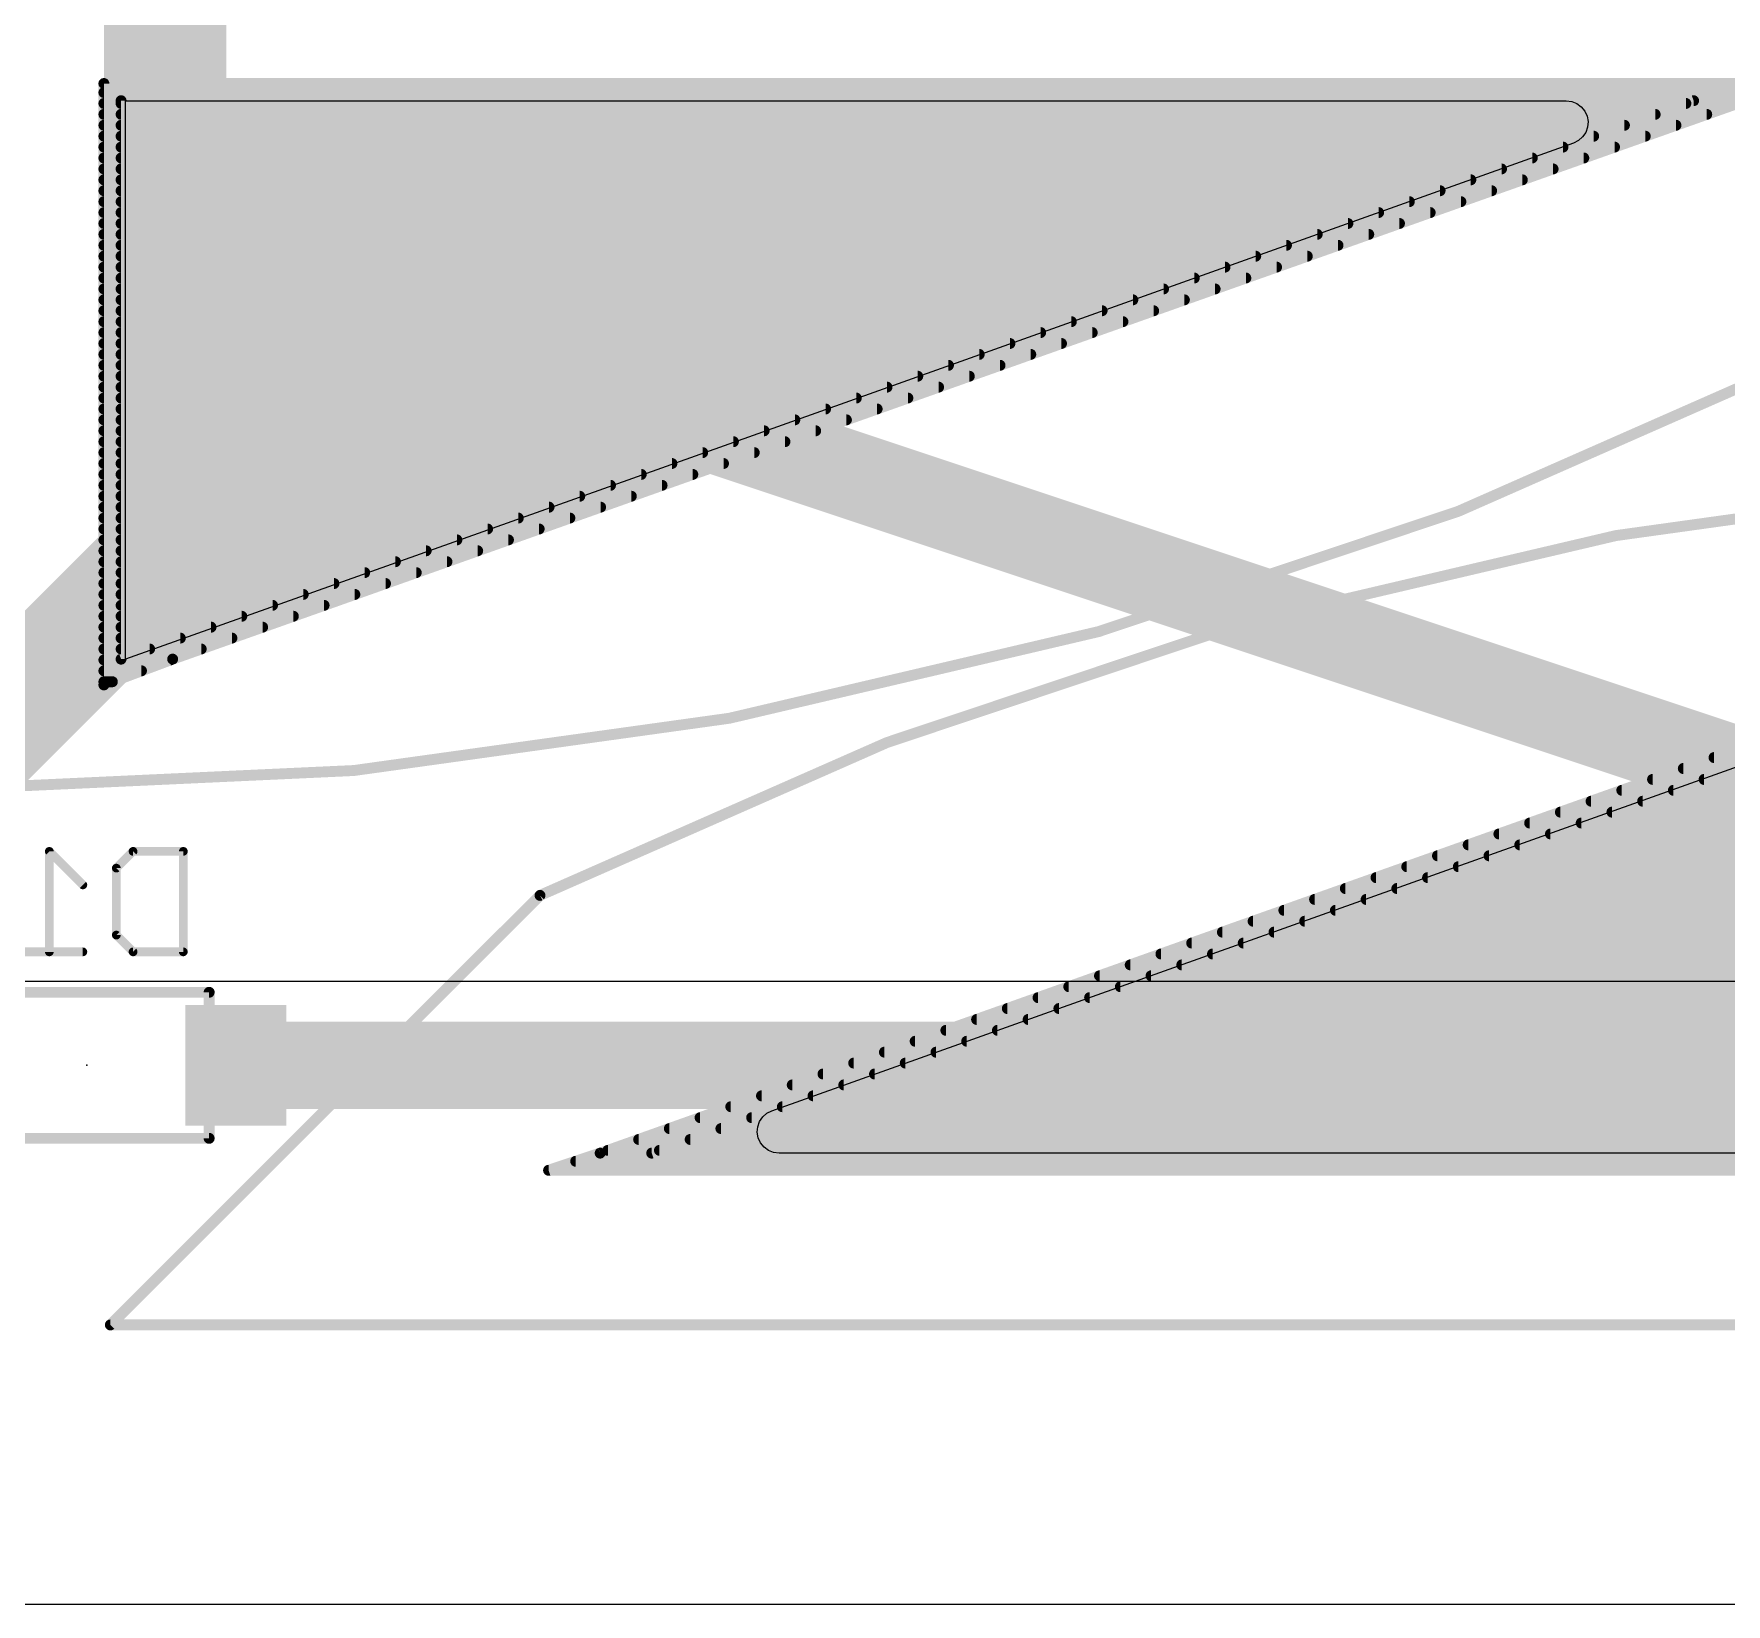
# Model space of a CAD drawing. Extents: x 0 to 82, y 0 to 110.
# Drawn here: x 43.68 to 63.38, y 0 to 18.28 of the extents above; entities that cross this region are included whole.
import ezdxf

# ---------------------------------------------------------------- set-up
doc = ezdxf.new("R2010")
doc.units = 0
for name, color, linetype in [('1', 22, 'CONTINUOUS'), ('16', 175, 'CONTINUOUS'), ('18', 82, 'CONTINUOUS'), ('19', 53, 'CONTINUOUS'), ('20', 7, 'CONTINUOUS'), ('21', 253, 'CONTINUOUS'), ('22', 253, 'CONTINUOUS'), ('24', 7, 'CONTINUOUS'), ('26', 253, 'CONTINUOUS'), ('29', 253, 'CONTINUOUS'), ('30', 253, 'CONTINUOUS'), ('31', 253, 'CONTINUOUS'), ('32', 253, 'CONTINUOUS')]:
    doc.layers.add(name, color=color, linetype=linetype)

# ---------------------------------------------------------------- blocks, each defined once
blk = doc.blocks.new('RECT')
blk.add_solid([(-0.5, -0.5), (0.5, -0.5), (-0.5, 0.5), (0.5, 0.5)])
blk = doc.blocks.new('ROUNDV')
at = {"const_width": 0.5}
blk.add_lwpolyline([(0, -0.25, 1), (0, 0.25, 1), (0, -0.25)], format="xyb", dxfattribs=at)

msp = doc.modelspace()

# ---------------------------------------------------------------- linework, layer by layer
at = {"layer": '1'}
for p, q in [((44.75, 17.5), (61.5172, 17.5)), ((44.75, 11), (44.75, 17.5)), ((61.5172, 17.5), (61.5812, 17.4918)), ((61.5812, 17.4918), (61.641, 17.4677)), ((61.641, 17.4677), (61.6929, 17.4294)), ((61.6929, 17.4294), (61.7335, 17.3791)), ((61.7335, 17.3791), (61.76, 17.3203)), ((61.7654, 17.1924), (61.7439, 17.1316)), ((61.76, 17.3203), (61.7709, 17.2567)), ((61.7709, 17.2567), (61.7654, 17.1924)), ((61.6017, 17.0065), (44.75, 11)), ((61.6593, 17.0355), (61.6017, 17.0065)), ((61.7078, 17.0781), (61.6593, 17.0355)), ((61.7439, 17.1316), (61.7078, 17.0781)), ((52.2733, 5.7435), (69.125, 11.75)), ((52.1672, 5.6719), (52.2157, 5.7145)), ((52.2157, 5.7145), (52.2733, 5.7435)), ((52.1041, 5.4933), (52.1096, 5.5576)), ((52.1096, 5.5576), (52.1311, 5.6184)), ((52.1311, 5.6184), (52.1672, 5.6719)), ((52.115, 5.4297), (52.1041, 5.4933)), ((52.1415, 5.3709), (52.115, 5.4297)), ((52.1821, 5.3206), (52.1415, 5.3709)), ((52.234, 5.2823), (52.1821, 5.3206)), ((52.2938, 5.2582), (52.234, 5.2823)), ((52.3578, 5.25), (52.2938, 5.2582)), ((69.125, 5.25), (52.3578, 5.25))]:
    msp.add_line(p, q, dxfattribs=at)
at = {"layer": '1', "const_width": 1.016}
for points in [[(45.6, 14.4), (49.5, 14.375)], [(60.452, 6.604), (66.529, 6.604)]]:
    msp.add_lwpolyline(points, dxfattribs=at)
at = {"layer": '1', "const_width": 0.508}
for points in [[(45.6016, 14.654, 1), (45.5984, 14.146)], [(49.4984, 14.121, 1), (49.5016, 14.629)], [(60.452, 6.858, 1), (60.452, 6.35)]]:
    msp.add_lwpolyline(points, format="xyb", dxfattribs=at)
at = {"layer": '16'}
for points, const_width in [([(45.212, 41.656), (45.212, 12.192)], 1.4224), ([(45.212, 12.192), (45.212, 41.656)], 1.016), ([(49.5, 14.375), (72.375, 6.75)], 1.016), ([(45.212, 12.192), (42.672, 9.652)], 1.4224), ([(42.672, 9.652), (45.212, 12.192)], 1.016), ([(60.12, 6.272), (60.452, 6.604)], 1.016), ([(46.035, 6.272), (60.12, 6.272)], 1.016)]:
    msp.add_lwpolyline(points, dxfattribs=dict(at, const_width=const_width))
for points, const_width in [([(49.5803, 14.616, 1), (49.4197, 14.134)], 0.508), ([(45.4634, 11.9406, 1), (44.9606, 12.4434)], 0.7112), ([(45.3916, 12.0124, 1), (45.0324, 12.3716)], 0.508), ([(44.8564, 12.192, 1), (45.5676, 12.192)], 0.7112), ([(44.958, 12.192, 1), (45.466, 12.192)], 0.508), ([(60.6316, 6.4244, 1), (60.2724, 6.7836)], 0.508), ([(46.035, 6.526, 1), (46.035, 6.018)], 0.508), ([(59.9404, 6.4516, 1), (60.2996, 6.0924)], 0.508), ([(60.12, 6.018, 1), (60.12, 6.526)], 0.508)]:
    msp.add_lwpolyline(points, format="xyb", dxfattribs=dict(at, const_width=const_width))
at = {"layer": '19'}
msp.add_line((5.56, 7.2525), (76.56, 7.2525), dxfattribs=at)
at = {"layer": '20'}
msp.add_line((0, 0), (82, 0), dxfattribs=at)
at = {"layer": '21'}
for points, const_width in [([(43, 9.5, 0.1158), (64.3, 14.5)], 0.127), ([(70.875, 13.25, 0.1158), (49.575, 8.25)], 0.127), ([(49.5609, 8.2784, 1), (49.5891, 8.2216)], 0.0635), ([(49.5975, 8.2275, 1), (49.5525, 8.2725)], 0.0635), ([(44.5525, 3.2725, 1), (44.5975, 3.2275)], 0.0635), ([(44.575, 3.2818, 1), (44.575, 3.2182)], 0.0635)]:
    msp.add_lwpolyline(points, format="xyb", dxfattribs=dict(at, const_width=const_width))
at = {"layer": '21', "const_width": 0.127}
for points in [[(49.575, 8.25), (44.575, 3.25)], [(44.575, 3.25), (70.875, 3.25)]]:
    msp.add_lwpolyline(points, dxfattribs=at)
at = {"layer": '22', "const_width": 0.127}
for points in [[(45.725, 7.122), (42.875, 7.122)], [(45.725, 5.422), (45.725, 7.122)], [(42.875, 5.422), (45.725, 5.422)]]:
    msp.add_lwpolyline(points, dxfattribs=at)
at = {"layer": '22', "const_width": 0.0635}
for points in [[(45.7568, 7.122, 1), (45.6932, 7.122)], [(45.725, 7.0903, 1), (45.725, 7.1538)], [(45.6932, 5.422, 1), (45.7568, 5.422)], [(45.725, 5.3903, 1), (45.725, 5.4538)]]:
    msp.add_lwpolyline(points, format="xyb", dxfattribs=at)
at = {"layer": '24'}
msp.add_point((44.3, 6.272), dxfattribs=at)
at = {"layer": '26', "const_width": 0.0508}
for points in [[(43.883, 8.7802, 1), (43.847, 8.7442)], [(43.8904, 8.7622, 1), (43.8396, 8.7622)], [(44.8395, 8.7876, 1), (44.8395, 8.7368)], [(44.8575, 8.7442, 1), (44.8215, 8.7802)], [(45.4496, 8.7622, 1), (45.3988, 8.7622)], [(45.4242, 8.7368, 1), (45.4242, 8.7876)], [(44.6266, 8.5853, 1), (44.6626, 8.5493)], [(44.67, 8.5673, 1), (44.6192, 8.5673)], [(44.2368, 8.3544, 1), (44.2728, 8.3904)], [(44.6626, 7.8057, 1), (44.6266, 7.7697)], [(44.6192, 7.7877, 1), (44.67, 7.7877)], [(43.8396, 7.5928, 1), (43.8904, 7.5928)], [(44.2548, 7.5674, 1), (44.2548, 7.6182)], [(44.8395, 7.6182, 1), (44.8395, 7.5674)], [(44.8215, 7.5748, 1), (44.8575, 7.6108)], [(45.3988, 7.5928, 1), (45.4496, 7.5928)], [(45.4242, 7.5674, 1), (45.4242, 7.6182)]]:
    msp.add_lwpolyline(points, format="xyb", dxfattribs=at)
at = {"layer": '26', "const_width": 0.1016}
for points in [[(44.2548, 8.3724), (43.865, 8.7622)], [(43.865, 8.7622), (43.865, 7.5928)], [(44.6446, 8.5673), (44.8395, 8.7622)], [(44.8395, 8.7622), (45.4242, 8.7622)], [(45.4242, 8.7622), (45.4242, 7.5928)], [(44.6446, 7.7877), (44.6446, 8.5673)], [(44.8395, 7.5928), (44.6446, 7.7877)], [(44.2548, 7.5928), (43.4752, 7.5928)], [(45.4242, 7.5928), (44.8395, 7.5928)]]:
    msp.add_lwpolyline(points, dxfattribs=at)
at = {"layer": '29', "const_width": 0.127}
for points in [[(44.5, 17.7), (44.5, 10.7)], [(64.2, 17.7), (44.5, 17.7)], [(63.885, 17.595), (44.5, 17.595)], [(63.5099, 17.468), (44.5, 17.468)], [(45.3, 11), (63.6, 17.5)], [(63.1524, 17.341), (44.5, 17.341)], [(62.7948, 17.214), (44.5, 17.214)], [(62.4372, 17.087), (44.5, 17.087)], [(62.0797, 16.96), (44.5, 16.96)], [(61.7221, 16.833), (44.5, 16.833)], [(61.3646, 16.706), (44.5, 16.706)], [(61.007, 16.579), (44.5, 16.579)], [(60.6495, 16.452), (44.5, 16.452)], [(60.2919, 16.325), (44.5, 16.325)], [(59.9344, 16.198), (44.5, 16.198)], [(59.5768, 16.071), (44.5, 16.071)], [(59.2193, 15.944), (44.5, 15.944)], [(58.8617, 15.817), (44.5, 15.817)], [(58.5042, 15.69), (44.5, 15.69)], [(58.1466, 15.563), (44.5, 15.563)], [(57.789, 15.436), (44.5, 15.436)], [(57.4315, 15.309), (44.5, 15.309)], [(57.0739, 15.182), (44.5, 15.182)], [(56.7164, 15.055), (44.5, 15.055)], [(56.3588, 14.928), (44.5, 14.928)], [(56.0013, 14.801), (44.5, 14.801)], [(55.6437, 14.674), (44.5, 14.674)], [(55.2862, 14.547), (44.5, 14.547)], [(54.9286, 14.42), (44.5, 14.42)], [(54.5711, 14.293), (44.5, 14.293)], [(54.2135, 14.166), (44.5, 14.166)], [(53.856, 14.039), (44.5, 14.039)], [(53.4984, 13.912), (44.5, 13.912)], [(53.1408, 13.785), (44.5, 13.785)], [(52.7833, 13.658), (44.5, 13.658)], [(52.4257, 13.531), (44.5, 13.531)], [(52.0682, 13.404), (44.5, 13.404)], [(51.7106, 13.277), (44.5, 13.277)], [(51.3531, 13.15), (44.5, 13.15)], [(50.9955, 13.023), (44.5, 13.023)], [(50.638, 12.896), (44.5, 12.896)], [(50.2804, 12.769), (44.5, 12.769)], [(49.9229, 12.642), (44.5, 12.642)], [(49.5653, 12.515), (44.5, 12.515)], [(49.2078, 12.388), (44.5, 12.388)], [(48.8502, 12.261), (44.5, 12.261)], [(48.4926, 12.134), (44.5, 12.134)], [(48.1351, 12.007), (44.5, 12.007)], [(47.7775, 11.88), (44.5, 11.88)], [(47.42, 11.753), (44.5, 11.753)], [(47.0624, 11.626), (44.5, 11.626)], [(68.575, 11.75), (50.275, 5.25)], [(46.7049, 11.499), (44.5, 11.499)], [(46.3473, 11.372), (44.5, 11.372)], [(45.9898, 11.245), (44.5, 11.245)], [(45.6322, 11.118), (44.5, 11.118)], [(44.5, 10.7), (45.3, 11)], [(45.276, 10.991), (44.5, 10.991)], [(44.9373, 10.864), (44.5, 10.864)], [(44.5987, 10.737), (44.5, 10.737)], [(63.237, 9.854), (69.375, 9.854)], [(62.5219, 9.6), (69.375, 9.6)], [(62.8795, 9.727), (69.375, 9.727)], [(62.1644, 9.473), (69.375, 9.473)], [(61.4493, 9.219), (69.375, 9.219)], [(61.8068, 9.346), (69.375, 9.346)], [(61.0917, 9.092), (69.375, 9.092)], [(60.3766, 8.838), (69.375, 8.838)], [(60.7342, 8.965), (69.375, 8.965)], [(60.019, 8.711), (69.375, 8.711)], [(59.3039, 8.457), (69.375, 8.457)], [(59.6615, 8.584), (69.375, 8.584)], [(58.9464, 8.33), (69.375, 8.33)], [(58.2313, 8.076), (69.375, 8.076)], [(58.5888, 8.203), (69.375, 8.203)], [(57.5162, 7.822), (69.375, 7.822)], [(57.8737, 7.949), (69.375, 7.949)], [(57.1586, 7.695), (69.375, 7.695)], [(56.4435, 7.441), (69.375, 7.441)], [(56.8011, 7.568), (69.375, 7.568)], [(56.086, 7.314), (69.375, 7.314)], [(55.3708, 7.06), (69.375, 7.06)], [(55.7284, 7.187), (69.375, 7.187)], [(55.0133, 6.933), (69.375, 6.933)], [(54.2982, 6.679), (69.375, 6.679)], [(54.6557, 6.806), (69.375, 6.806)], [(53.9406, 6.552), (69.375, 6.552)], [(53.2255, 6.298), (69.375, 6.298)], [(53.5831, 6.425), (69.375, 6.425)], [(52.5104, 6.044), (69.375, 6.044)], [(52.868, 6.171), (69.375, 6.171)], [(52.1529, 5.917), (69.375, 5.917)], [(51.4378, 5.663), (69.375, 5.663)], [(51.7953, 5.79), (69.375, 5.79)], [(51.0802, 5.536), (69.375, 5.536)], [(50.3651, 5.282), (69.375, 5.282)], [(50.7226, 5.409), (69.375, 5.409)], [(50.275, 5.25), (49.675, 5.05)], [(49.99, 5.155), (69.375, 5.155)], [(49.675, 5.05), (69.375, 5.05)]]:
    msp.add_lwpolyline(points, dxfattribs=at)
at = {"layer": '29', "const_width": 0.0635}
for points in [[(44.5318, 17.7, 1), (44.4682, 17.7)], [(44.5, 17.7317, 1), (44.5, 17.6683)], [(44.5, 17.6268, 1), (44.5, 17.5633)], [(44.5, 17.4997, 1), (44.5, 17.4363)], [(44.5, 17.3727, 1), (44.5, 17.3093)], [(63.1524, 17.3093, 1), (63.1524, 17.3727)], [(44.5, 17.2458, 1), (44.5, 17.1823)], [(44.5, 17.1187, 1), (44.5, 17.0553)], [(62.4372, 17.0553, 1), (62.4372, 17.1187)], [(62.7948, 17.1823, 1), (62.7948, 17.2458)], [(44.5, 16.9917, 1), (44.5, 16.9283)], [(62.0797, 16.9283, 1), (62.0797, 16.9917)], [(44.5, 16.8648, 1), (44.5, 16.8013)], [(44.5, 16.7377, 1), (44.5, 16.6743)], [(61.3646, 16.6743, 1), (61.3646, 16.7377)], [(61.7221, 16.8013, 1), (61.7221, 16.8648)], [(44.5, 16.6107, 1), (44.5, 16.5473)], [(61.007, 16.5473, 1), (61.007, 16.6107)], [(44.5, 16.4838, 1), (44.5, 16.4203)], [(44.5, 16.3567, 1), (44.5, 16.2933)], [(60.2919, 16.2933, 1), (60.2919, 16.3567)], [(60.6495, 16.4203, 1), (60.6495, 16.4838)], [(44.5, 16.2297, 1), (44.5, 16.1663)], [(59.9344, 16.1663, 1), (59.9344, 16.2297)], [(44.5, 16.1028, 1), (44.5, 16.0393)], [(44.5, 15.9758, 1), (44.5, 15.9123)], [(59.2193, 15.9123, 1), (59.2193, 15.9758)], [(59.5768, 16.0393, 1), (59.5768, 16.1028)], [(44.5, 15.8488, 1), (44.5, 15.7852)], [(58.8617, 15.7852, 1), (58.8617, 15.8488)], [(44.5, 15.7218, 1), (44.5, 15.6583)], [(44.5, 15.5948, 1), (44.5, 15.5312)], [(58.1466, 15.5312, 1), (58.1466, 15.5948)], [(58.5042, 15.6583, 1), (58.5042, 15.7218)], [(44.5, 15.4678, 1), (44.5, 15.4042)], [(44.5, 15.3408, 1), (44.5, 15.2773)], [(57.4315, 15.2773, 1), (57.4315, 15.3408)], [(57.789, 15.4042, 1), (57.789, 15.4678)], [(44.5, 15.2138, 1), (44.5, 15.1502)], [(57.0739, 15.1502, 1), (57.0739, 15.2138)], [(44.5, 15.0868, 1), (44.5, 15.0233)], [(44.5, 14.9598, 1), (44.5, 14.8963)], [(56.3588, 14.8963, 1), (56.3588, 14.9598)], [(56.7164, 15.0233, 1), (56.7164, 15.0868)], [(44.5, 14.8328, 1), (44.5, 14.7692)], [(56.0013, 14.7692, 1), (56.0013, 14.8328)], [(44.5, 14.7058, 1), (44.5, 14.6423)], [(44.5, 14.5788, 1), (44.5, 14.5152)], [(55.2862, 14.5152, 1), (55.2862, 14.5788)], [(55.6437, 14.6423, 1), (55.6437, 14.7058)], [(44.5, 14.4518, 1), (44.5, 14.3882)], [(54.9286, 14.3882, 1), (54.9286, 14.4518)], [(44.5, 14.1978, 1), (44.5, 14.1342)], [(44.5, 14.3248, 1), (44.5, 14.2613)], [(54.2135, 14.1342, 1), (54.2135, 14.1978)], [(54.5711, 14.2613, 1), (54.5711, 14.3248)], [(44.5, 14.0708, 1), (44.5, 14.0073)], [(53.856, 14.0073, 1), (53.856, 14.0708)], [(44.5, 13.8168, 1), (44.5, 13.7532)], [(44.5, 13.9438, 1), (44.5, 13.8803)], [(53.1408, 13.7532, 1), (53.1408, 13.8168)], [(53.4984, 13.8803, 1), (53.4984, 13.9438)], [(44.5, 13.6898, 1), (44.5, 13.6263)], [(44.5, 13.5628, 1), (44.5, 13.4992)], [(52.4257, 13.4992, 1), (52.4257, 13.5628)], [(52.7833, 13.6263, 1), (52.7833, 13.6898)], [(44.5, 13.4358, 1), (44.5, 13.3722)], [(52.0682, 13.3722, 1), (52.0682, 13.4358)], [(44.5, 13.1818, 1), (44.5, 13.1182)], [(44.5, 13.3088, 1), (44.5, 13.2453)], [(51.3531, 13.1182, 1), (51.3531, 13.1818)], [(51.7106, 13.2453, 1), (51.7106, 13.3088)], [(44.5, 13.0548, 1), (44.5, 12.9913)], [(50.9955, 12.9913, 1), (50.9955, 13.0548)], [(44.5, 12.8008, 1), (44.5, 12.7372)], [(44.5, 12.9278, 1), (44.5, 12.8643)], [(50.2804, 12.7372, 1), (50.2804, 12.8008)], [(50.638, 12.8643, 1), (50.638, 12.9278)], [(44.5, 12.6738, 1), (44.5, 12.6103)], [(49.9229, 12.6103, 1), (49.9229, 12.6738)], [(44.5, 12.4198, 1), (44.5, 12.3562)], [(44.5, 12.5468, 1), (44.5, 12.4832)], [(49.2078, 12.3562, 1), (49.2078, 12.4198)], [(49.5653, 12.4832, 1), (49.5653, 12.5468)], [(44.5, 12.2928, 1), (44.5, 12.2293)], [(48.8502, 12.2293, 1), (48.8502, 12.2928)], [(44.5, 12.1658, 1), (44.5, 12.1022)], [(44.5, 12.0388, 1), (44.5, 11.9753)], [(48.1351, 11.9753, 1), (48.1351, 12.0388)], [(48.4926, 12.1022, 1), (48.4926, 12.1658)], [(44.5, 11.7848, 1), (44.5, 11.7212)], [(44.5, 11.9118, 1), (44.5, 11.8483)], [(47.42, 11.7212, 1), (47.42, 11.7848)], [(47.7775, 11.8483, 1), (47.7775, 11.9118)], [(44.5, 11.6578, 1), (44.5, 11.5943)], [(47.0624, 11.5943, 1), (47.0624, 11.6578)], [(44.5, 11.4038, 1), (44.5, 11.3402)], [(44.5, 11.5308, 1), (44.5, 11.4672)], [(46.3473, 11.3402, 1), (46.3473, 11.4038)], [(46.7049, 11.4672, 1), (46.7049, 11.5308)], [(44.5, 11.2768, 1), (44.5, 11.2133)], [(45.9898, 11.2133, 1), (45.9898, 11.2768)], [(44.5, 11.1498, 1), (44.5, 11.0862)], [(44.5, 11.0228, 1), (44.5, 10.9592)], [(45.2894, 11.0299, 1), (45.3106, 10.9701)], [(45.276, 10.9592, 1), (45.276, 11.0228)], [(45.3111, 10.9703, 1), (45.2889, 11.0297)], [(45.6322, 11.0862, 1), (45.6322, 11.1498)], [(44.5, 10.8958, 1), (44.5, 10.8323)], [(44.9373, 10.8323, 1), (44.9373, 10.8958)], [(44.5, 10.7688, 1), (44.5, 10.7052)], [(44.4889, 10.7297, 1), (44.5111, 10.6703)], [(44.4682, 10.7, 1), (44.5318, 10.7)], [(44.5987, 10.7052, 1), (44.5987, 10.7688)], [(63.237, 9.8858, 1), (63.237, 9.8223)], [(62.5219, 9.6318, 1), (62.5219, 9.5682)], [(62.8795, 9.7588, 1), (62.8795, 9.6952)], [(62.1644, 9.5048, 1), (62.1644, 9.4413)], [(61.4493, 9.2508, 1), (61.4493, 9.1873)], [(61.8068, 9.3778, 1), (61.8068, 9.3142)], [(61.0917, 9.1238, 1), (61.0917, 9.0602)], [(60.3766, 8.8698, 1), (60.3766, 8.8063)], [(60.7342, 8.9968, 1), (60.7342, 8.9332)], [(60.019, 8.7428, 1), (60.019, 8.6792)], [(59.3039, 8.4888, 1), (59.3039, 8.4253)], [(59.6615, 8.6158, 1), (59.6615, 8.5522)], [(58.9464, 8.3618, 1), (58.9464, 8.2982)], [(58.2313, 8.1078, 1), (58.2313, 8.0442)], [(58.5888, 8.2348, 1), (58.5888, 8.1713)], [(57.5162, 7.8537, 1), (57.5162, 7.7903)], [(57.8737, 7.9808, 1), (57.8737, 7.9173)], [(57.1586, 7.7268, 1), (57.1586, 7.6633)], [(56.4435, 7.4728, 1), (56.4435, 7.4093)], [(56.8011, 7.5998, 1), (56.8011, 7.5363)], [(56.086, 7.3457, 1), (56.086, 7.2823)], [(55.3708, 7.0918, 1), (55.3708, 7.0283)], [(55.7284, 7.2188, 1), (55.7284, 7.1553)], [(55.0133, 6.9648, 1), (55.0133, 6.9013)], [(54.2982, 6.7107, 1), (54.2982, 6.6473)], [(54.6557, 6.8377, 1), (54.6557, 6.7743)], [(53.9406, 6.5838, 1), (53.9406, 6.5203)], [(53.2255, 6.3297, 1), (53.2255, 6.2663)], [(53.5831, 6.4568, 1), (53.5831, 6.3933)], [(52.5104, 6.0758, 1), (52.5104, 6.0123)], [(52.868, 6.2027, 1), (52.868, 6.1393)], [(52.1529, 5.9488, 1), (52.1529, 5.8853)], [(51.4378, 5.6947, 1), (51.4378, 5.6313)], [(51.7953, 5.8217, 1), (51.7953, 5.7583)], [(51.0802, 5.5678, 1), (51.0802, 5.5043)], [(50.3651, 5.3137, 1), (50.3651, 5.2503)], [(50.7226, 5.4408, 1), (50.7226, 5.3773)], [(49.99, 5.1867, 1), (49.99, 5.1233)], [(50.2644, 5.2799, 1), (50.2856, 5.2201)], [(50.285, 5.2199, 1), (50.265, 5.2801)], [(49.675, 5.0817, 1), (49.675, 5.0183)], [(49.665, 5.0801, 1), (49.685, 5.0199)]]:
    msp.add_lwpolyline(points, format="xyb", dxfattribs=at)
at = {"layer": '31', "const_width": 0.127}
for points in [[(44.7, 17.5), (44.7, 11)], [(44.7, 11), (63, 17.5)], [(63, 17.5), (44.7, 17.5)], [(62.9099, 17.468), (44.7, 17.468)], [(62.5524, 17.341), (44.7, 17.341)], [(62.1948, 17.214), (44.7, 17.214)], [(61.8372, 17.087), (44.7, 17.087)], [(61.4797, 16.96), (44.7, 16.96)], [(61.1221, 16.833), (44.7, 16.833)], [(60.7646, 16.706), (44.7, 16.706)], [(60.407, 16.579), (44.7, 16.579)], [(60.0495, 16.452), (44.7, 16.452)], [(59.6919, 16.325), (44.7, 16.325)], [(59.3344, 16.198), (44.7, 16.198)], [(58.9768, 16.071), (44.7, 16.071)], [(58.6193, 15.944), (44.7, 15.944)], [(58.2617, 15.817), (44.7, 15.817)], [(57.9042, 15.69), (44.7, 15.69)], [(57.5466, 15.563), (44.7, 15.563)], [(57.189, 15.436), (44.7, 15.436)], [(56.8315, 15.309), (44.7, 15.309)], [(56.4739, 15.182), (44.7, 15.182)], [(56.1164, 15.055), (44.7, 15.055)], [(55.7588, 14.928), (44.7, 14.928)], [(55.4013, 14.801), (44.7, 14.801)], [(55.0437, 14.674), (44.7, 14.674)], [(54.6862, 14.547), (44.7, 14.547)], [(54.3286, 14.42), (44.7, 14.42)], [(53.9711, 14.293), (44.7, 14.293)], [(53.6135, 14.166), (44.7, 14.166)], [(53.256, 14.039), (44.7, 14.039)], [(52.8984, 13.912), (44.7, 13.912)], [(52.5408, 13.785), (44.7, 13.785)], [(52.1833, 13.658), (44.7, 13.658)], [(51.8257, 13.531), (44.7, 13.531)], [(51.4682, 13.404), (44.7, 13.404)], [(51.1106, 13.277), (44.7, 13.277)], [(50.7531, 13.15), (44.7, 13.15)], [(50.3955, 13.023), (44.7, 13.023)], [(50.038, 12.896), (44.7, 12.896)], [(49.6804, 12.769), (44.7, 12.769)], [(49.3229, 12.642), (44.7, 12.642)], [(48.9653, 12.515), (44.7, 12.515)], [(48.6078, 12.388), (44.7, 12.388)], [(48.2502, 12.261), (44.7, 12.261)], [(47.8926, 12.134), (44.7, 12.134)], [(47.5351, 12.007), (44.7, 12.007)], [(47.1775, 11.88), (44.7, 11.88)], [(46.82, 11.753), (44.7, 11.753)], [(46.4624, 11.626), (44.7, 11.626)], [(69.175, 11.75), (50.875, 5.25)], [(46.1049, 11.499), (44.7, 11.499)], [(45.7473, 11.372), (44.7, 11.372)], [(45.3898, 11.245), (44.7, 11.245)], [(45.0322, 11.118), (44.7, 11.118)], [(63.1219, 9.6), (69.175, 9.6)], [(62.7644, 9.473), (69.175, 9.473)], [(62.0493, 9.219), (69.175, 9.219)], [(62.4068, 9.346), (69.175, 9.346)], [(61.6917, 9.092), (69.175, 9.092)], [(60.9766, 8.838), (69.175, 8.838)], [(61.3342, 8.965), (69.175, 8.965)], [(60.619, 8.711), (69.175, 8.711)], [(59.9039, 8.457), (69.175, 8.457)], [(60.2615, 8.584), (69.175, 8.584)], [(59.5464, 8.33), (69.175, 8.33)], [(58.8313, 8.076), (69.175, 8.076)], [(59.1888, 8.203), (69.175, 8.203)], [(58.1162, 7.822), (69.175, 7.822)], [(58.4737, 7.949), (69.175, 7.949)], [(57.7586, 7.695), (69.175, 7.695)], [(57.0435, 7.441), (69.175, 7.441)], [(57.4011, 7.568), (69.175, 7.568)], [(56.686, 7.314), (69.175, 7.314)], [(55.9708, 7.06), (69.175, 7.06)], [(56.3284, 7.187), (69.175, 7.187)], [(55.6133, 6.933), (69.175, 6.933)], [(54.8982, 6.679), (69.175, 6.679)], [(55.2557, 6.806), (69.175, 6.806)], [(54.5406, 6.552), (69.175, 6.552)], [(53.8255, 6.298), (69.175, 6.298)], [(54.1831, 6.425), (69.175, 6.425)], [(53.1104, 6.044), (69.175, 6.044)], [(53.468, 6.171), (69.175, 6.171)], [(52.7529, 5.917), (69.175, 5.917)], [(52.0378, 5.663), (69.175, 5.663)], [(52.3953, 5.79), (69.175, 5.79)], [(51.6802, 5.536), (69.175, 5.536)], [(50.9651, 5.282), (69.175, 5.282)], [(51.3226, 5.409), (69.175, 5.409)], [(50.875, 5.25), (69.175, 5.25)]]:
    msp.add_lwpolyline(points, dxfattribs=at)
at = {"layer": '31', "const_width": 0.0635}
for points in [[(44.7318, 17.5, 1), (44.6683, 17.5)], [(44.7, 17.5317, 1), (44.7, 17.4683)], [(44.7, 17.4997, 1), (44.7, 17.4363)], [(62.9099, 17.4363, 1), (62.9099, 17.4997)], [(63.0106, 17.4701, 1), (62.9894, 17.5299)], [(63, 17.4683, 1), (63, 17.5317)], [(44.7, 17.3727, 1), (44.7, 17.3093)], [(62.5524, 17.3093, 1), (62.5524, 17.3727)], [(44.7, 17.2458, 1), (44.7, 17.1823)], [(44.7, 17.1187, 1), (44.7, 17.0553)], [(61.8372, 17.0553, 1), (61.8372, 17.1187)], [(62.1948, 17.1823, 1), (62.1948, 17.2458)], [(44.7, 16.9917, 1), (44.7, 16.9283)], [(61.4797, 16.9283, 1), (61.4797, 16.9917)], [(44.7, 16.8648, 1), (44.7, 16.8013)], [(44.7, 16.7377, 1), (44.7, 16.6743)], [(60.7646, 16.6743, 1), (60.7646, 16.7377)], [(61.1221, 16.8013, 1), (61.1221, 16.8648)], [(44.7, 16.6107, 1), (44.7, 16.5473)], [(60.407, 16.5473, 1), (60.407, 16.6107)], [(44.7, 16.4838, 1), (44.7, 16.4203)], [(44.7, 16.3567, 1), (44.7, 16.2933)], [(59.6919, 16.2933, 1), (59.6919, 16.3567)], [(60.0495, 16.4203, 1), (60.0495, 16.4838)], [(44.7, 16.2297, 1), (44.7, 16.1663)], [(59.3344, 16.1663, 1), (59.3344, 16.2297)], [(44.7, 16.1028, 1), (44.7, 16.0393)], [(44.7, 15.9758, 1), (44.7, 15.9123)], [(58.6193, 15.9123, 1), (58.6193, 15.9758)], [(58.9768, 16.0393, 1), (58.9768, 16.1028)], [(44.7, 15.8488, 1), (44.7, 15.7852)], [(58.2617, 15.7852, 1), (58.2617, 15.8488)], [(44.7, 15.7218, 1), (44.7, 15.6583)], [(44.7, 15.5948, 1), (44.7, 15.5312)], [(57.5466, 15.5312, 1), (57.5466, 15.5948)], [(57.9042, 15.6583, 1), (57.9042, 15.7218)], [(44.7, 15.4678, 1), (44.7, 15.4042)], [(44.7, 15.3408, 1), (44.7, 15.2773)], [(56.8315, 15.2773, 1), (56.8315, 15.3408)], [(57.189, 15.4042, 1), (57.189, 15.4678)], [(44.7, 15.2138, 1), (44.7, 15.1502)], [(56.4739, 15.1502, 1), (56.4739, 15.2138)], [(44.7, 15.0868, 1), (44.7, 15.0233)], [(44.7, 14.9598, 1), (44.7, 14.8963)], [(55.7588, 14.8963, 1), (55.7588, 14.9598)], [(56.1164, 15.0233, 1), (56.1164, 15.0868)], [(44.7, 14.8328, 1), (44.7, 14.7692)], [(55.4013, 14.7692, 1), (55.4013, 14.8328)], [(44.7, 14.7058, 1), (44.7, 14.6423)], [(44.7, 14.5788, 1), (44.7, 14.5152)], [(54.6862, 14.5152, 1), (54.6862, 14.5788)], [(55.0437, 14.6423, 1), (55.0437, 14.7058)], [(44.7, 14.4518, 1), (44.7, 14.3882)], [(54.3286, 14.3882, 1), (54.3286, 14.4518)], [(44.7, 14.1978, 1), (44.7, 14.1342)], [(44.7, 14.3248, 1), (44.7, 14.2613)], [(53.6135, 14.1342, 1), (53.6135, 14.1978)], [(53.9711, 14.2613, 1), (53.9711, 14.3248)], [(44.7, 14.0708, 1), (44.7, 14.0073)], [(53.256, 14.0073, 1), (53.256, 14.0708)], [(44.7, 13.8168, 1), (44.7, 13.7532)], [(44.7, 13.9438, 1), (44.7, 13.8803)], [(52.5408, 13.7532, 1), (52.5408, 13.8168)], [(52.8984, 13.8803, 1), (52.8984, 13.9438)], [(44.7, 13.6898, 1), (44.7, 13.6263)], [(44.7, 13.5628, 1), (44.7, 13.4992)], [(51.8257, 13.4992, 1), (51.8257, 13.5628)], [(52.1833, 13.6263, 1), (52.1833, 13.6898)], [(44.7, 13.4358, 1), (44.7, 13.3722)], [(51.4682, 13.3722, 1), (51.4682, 13.4358)], [(44.7, 13.1818, 1), (44.7, 13.1182)], [(44.7, 13.3088, 1), (44.7, 13.2453)], [(50.7531, 13.1182, 1), (50.7531, 13.1818)], [(51.1106, 13.2453, 1), (51.1106, 13.3088)], [(44.7, 13.0548, 1), (44.7, 12.9913)], [(50.3955, 12.9913, 1), (50.3955, 13.0548)], [(44.7, 12.8008, 1), (44.7, 12.7372)], [(44.7, 12.9278, 1), (44.7, 12.8643)], [(49.6804, 12.7372, 1), (49.6804, 12.8008)], [(50.038, 12.8643, 1), (50.038, 12.9278)], [(44.7, 12.6738, 1), (44.7, 12.6103)], [(49.3229, 12.6103, 1), (49.3229, 12.6738)], [(44.7, 12.4198, 1), (44.7, 12.3562)], [(44.7, 12.5468, 1), (44.7, 12.4832)], [(48.6078, 12.3562, 1), (48.6078, 12.4198)], [(48.9653, 12.4832, 1), (48.9653, 12.5468)], [(44.7, 12.2928, 1), (44.7, 12.2293)], [(48.2502, 12.2293, 1), (48.2502, 12.2928)], [(44.7, 12.1658, 1), (44.7, 12.1022)], [(44.7, 12.0388, 1), (44.7, 11.9753)], [(47.5351, 11.9753, 1), (47.5351, 12.0388)], [(47.8926, 12.1022, 1), (47.8926, 12.1658)], [(44.7, 11.7848, 1), (44.7, 11.7212)], [(44.7, 11.9118, 1), (44.7, 11.8483)], [(46.82, 11.7212, 1), (46.82, 11.7848)], [(47.1775, 11.8483, 1), (47.1775, 11.9118)], [(44.7, 11.6578, 1), (44.7, 11.5943)], [(46.4624, 11.5943, 1), (46.4624, 11.6578)], [(44.7, 11.4038, 1), (44.7, 11.3402)], [(44.7, 11.5308, 1), (44.7, 11.4672)], [(45.7473, 11.3402, 1), (45.7473, 11.4038)], [(46.1049, 11.4672, 1), (46.1049, 11.5308)], [(44.7, 11.2768, 1), (44.7, 11.2133)], [(45.3898, 11.2133, 1), (45.3898, 11.2768)], [(44.7, 11.1498, 1), (44.7, 11.0862)], [(44.6894, 11.0299, 1), (44.7106, 10.9701)], [(44.6683, 11, 1), (44.7318, 11)], [(45.0322, 11.0862, 1), (45.0322, 11.1498)], [(63.1219, 9.6318, 1), (63.1219, 9.5682)], [(62.7644, 9.5048, 1), (62.7644, 9.4413)], [(62.0493, 9.2508, 1), (62.0493, 9.1873)], [(62.4068, 9.3778, 1), (62.4068, 9.3142)], [(61.6917, 9.1238, 1), (61.6917, 9.0602)], [(60.9766, 8.8698, 1), (60.9766, 8.8063)], [(61.3342, 8.9968, 1), (61.3342, 8.9332)], [(60.619, 8.7428, 1), (60.619, 8.6792)], [(59.9039, 8.4888, 1), (59.9039, 8.4253)], [(60.2615, 8.6158, 1), (60.2615, 8.5522)], [(59.5464, 8.3618, 1), (59.5464, 8.2982)], [(58.8313, 8.1078, 1), (58.8313, 8.0442)], [(59.1888, 8.2348, 1), (59.1888, 8.1713)], [(58.1162, 7.8537, 1), (58.1162, 7.7903)], [(58.4737, 7.9808, 1), (58.4737, 7.9173)], [(57.7586, 7.7268, 1), (57.7586, 7.6633)], [(57.0435, 7.4728, 1), (57.0435, 7.4093)], [(57.4011, 7.5998, 1), (57.4011, 7.5363)], [(56.686, 7.3457, 1), (56.686, 7.2823)], [(55.9708, 7.0918, 1), (55.9708, 7.0283)], [(56.3284, 7.2188, 1), (56.3284, 7.1553)], [(55.6133, 6.9648, 1), (55.6133, 6.9013)], [(54.8982, 6.7107, 1), (54.8982, 6.6473)], [(55.2557, 6.8377, 1), (55.2557, 6.7743)], [(54.5406, 6.5838, 1), (54.5406, 6.5203)], [(53.8255, 6.3297, 1), (53.8255, 6.2663)], [(54.1831, 6.4568, 1), (54.1831, 6.3933)], [(53.1104, 6.0758, 1), (53.1104, 6.0123)], [(53.468, 6.2027, 1), (53.468, 6.1393)], [(52.7529, 5.9488, 1), (52.7529, 5.8853)], [(52.0378, 5.6947, 1), (52.0378, 5.6313)], [(52.3953, 5.8217, 1), (52.3953, 5.7583)], [(51.6802, 5.5678, 1), (51.6802, 5.5043)], [(50.9651, 5.3137, 1), (50.9651, 5.2503)], [(51.3226, 5.4408, 1), (51.3226, 5.3773)], [(50.875, 5.2817, 1), (50.875, 5.2183)], [(50.8644, 5.2799, 1), (50.8856, 5.2201)]]:
    msp.add_lwpolyline(points, format="xyb", dxfattribs=at)

# ---------------------------------------------------------------- block references
at = {"layer": '1', "xscale": 1.5, "yscale": 1.5, "rotation": 180}
msp.add_blockref('RECT', (45.6, 14.4), dxfattribs=at)
at = {"layer": '16', "xscale": 0.97, "yscale": 1.2, "rotation": 180}
msp.add_blockref('RECT', (46.035, 6.272), dxfattribs=at)
at = {"layer": '18', "xscale": 1.0064, "yscale": 1.0064}
for p in [(49.5, 14.375), (49.5, 14.375), (60.452, 6.604), (60.452, 6.604)]:
    msp.add_blockref('ROUNDV', p, dxfattribs=at)
at = {"layer": '29', "xscale": 1.7032, "yscale": 1.7032, "rotation": 180}
msp.add_blockref('RECT', (45.6, 14.4), dxfattribs=at)
at = {"layer": '29', "xscale": 1.2096, "yscale": 1.2096}
for p in [(49.5, 14.375), (60.452, 6.604)]:
    msp.add_blockref('ROUNDV', p, dxfattribs=at)
at = {"layer": '30', "xscale": 1.2096, "yscale": 1.2096}
for p in [(49.5, 14.375), (60.452, 6.604)]:
    msp.add_blockref('ROUNDV', p, dxfattribs=at)
at = {"layer": '30', "xscale": 1.1732, "yscale": 1.4032, "rotation": 180}
msp.add_blockref('RECT', (46.035, 6.272), dxfattribs=at)
at = {"layer": '31', "xscale": 1.5, "yscale": 1.5, "rotation": 180}
msp.add_blockref('RECT', (45.6, 14.4), dxfattribs=at)
at = {"layer": '32', "xscale": 0.97, "yscale": 1.2, "rotation": 180}
msp.add_blockref('RECT', (46.035, 6.272), dxfattribs=at)

doc.saveas('drawing.dxf')
